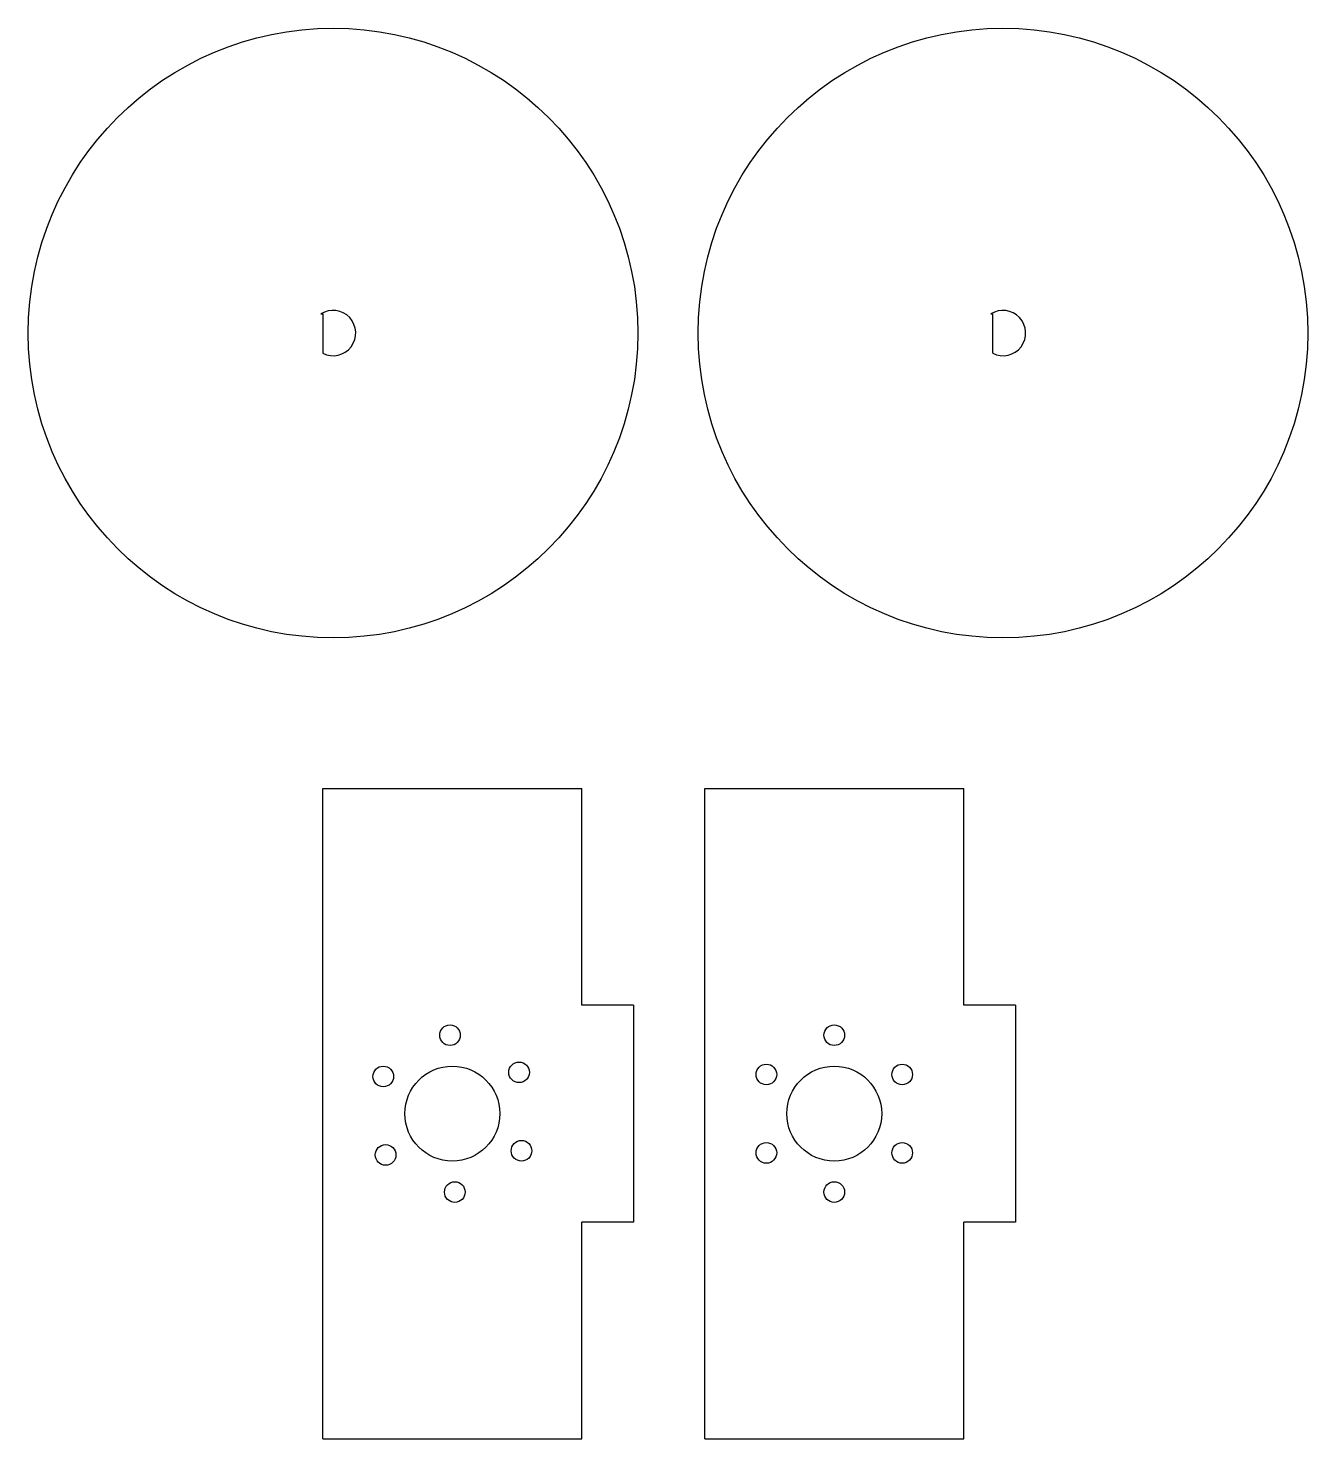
# Model space of a CAD drawing. Header units: millimetres. Extents: x 38 to 195, y 308 to 481.
import ezdxf

# ---------------------------------------------------------------- set-up
doc = ezdxf.new("R2010")
doc.units = ezdxf.units.MM

msp = doc.modelspace()

# ---------------------------------------------------------------- linework, layer by layer
at = {"color": 7, "linetype": 'Continuous', "lineweight": 25}
for p, q in [((73.87, 446.21), (74.11, 446.21)), ((74.11, 446.21), (74.11, 441.37)), ((156.29, 446.21), (156.53, 446.21)), ((156.53, 446.21), (156.53, 441.37)), ((74.14, 307.83), (74.14, 387.83)), ((74.14, 387.83), (105.98, 387.83)), ((105.98, 361.16), (105.98, 387.83)), ((121.12, 387.83), (152.97, 387.83)), ((121.12, 307.83), (121.12, 387.83)), ((152.97, 361.16), (152.97, 387.83)), ((112.33, 361.16), (105.98, 361.16)), ((112.33, 361.16), (112.33, 334.49)), ((159.32, 361.16), (152.97, 361.16)), ((159.32, 361.16), (159.32, 334.49)), ((112.33, 334.49), (105.98, 334.49)), ((105.98, 307.83), (105.98, 334.49)), ((159.32, 334.49), (152.97, 334.49)), ((152.97, 307.83), (152.97, 334.49)), ((74.14, 307.83), (105.98, 307.83)), ((121.12, 307.83), (152.97, 307.83))]:
    msp.add_line(p, q, dxfattribs=at)
for centre, radius in [((75.38, 443.86), 37.5), ((157.8, 443.86), 37.5), ((89.77, 357.48), 1.27), ((137.04, 357.48), 1.27), ((98.27, 352.91), 1.27), ((81.56, 352.4), 1.27), ((90.06, 347.83), 5.84), ((128.69, 352.65), 1.27), ((137.04, 347.83), 5.84), ((145.4, 352.65), 1.27), ((81.85, 342.75), 1.27), ((98.56, 343.26), 1.27), ((128.69, 343), 1.27), ((145.4, 343), 1.27), ((90.36, 338.18), 1.27), ((137.04, 338.18), 1.27)]:
    msp.add_circle(centre, radius, dxfattribs=at)
for centre in [(75.38, 443.86), (157.8, 443.86)]:
    msp.add_arc(centre, 2.79, 242.9643, 122.6446, dxfattribs=at)

doc.saveas('drawing.dxf')
